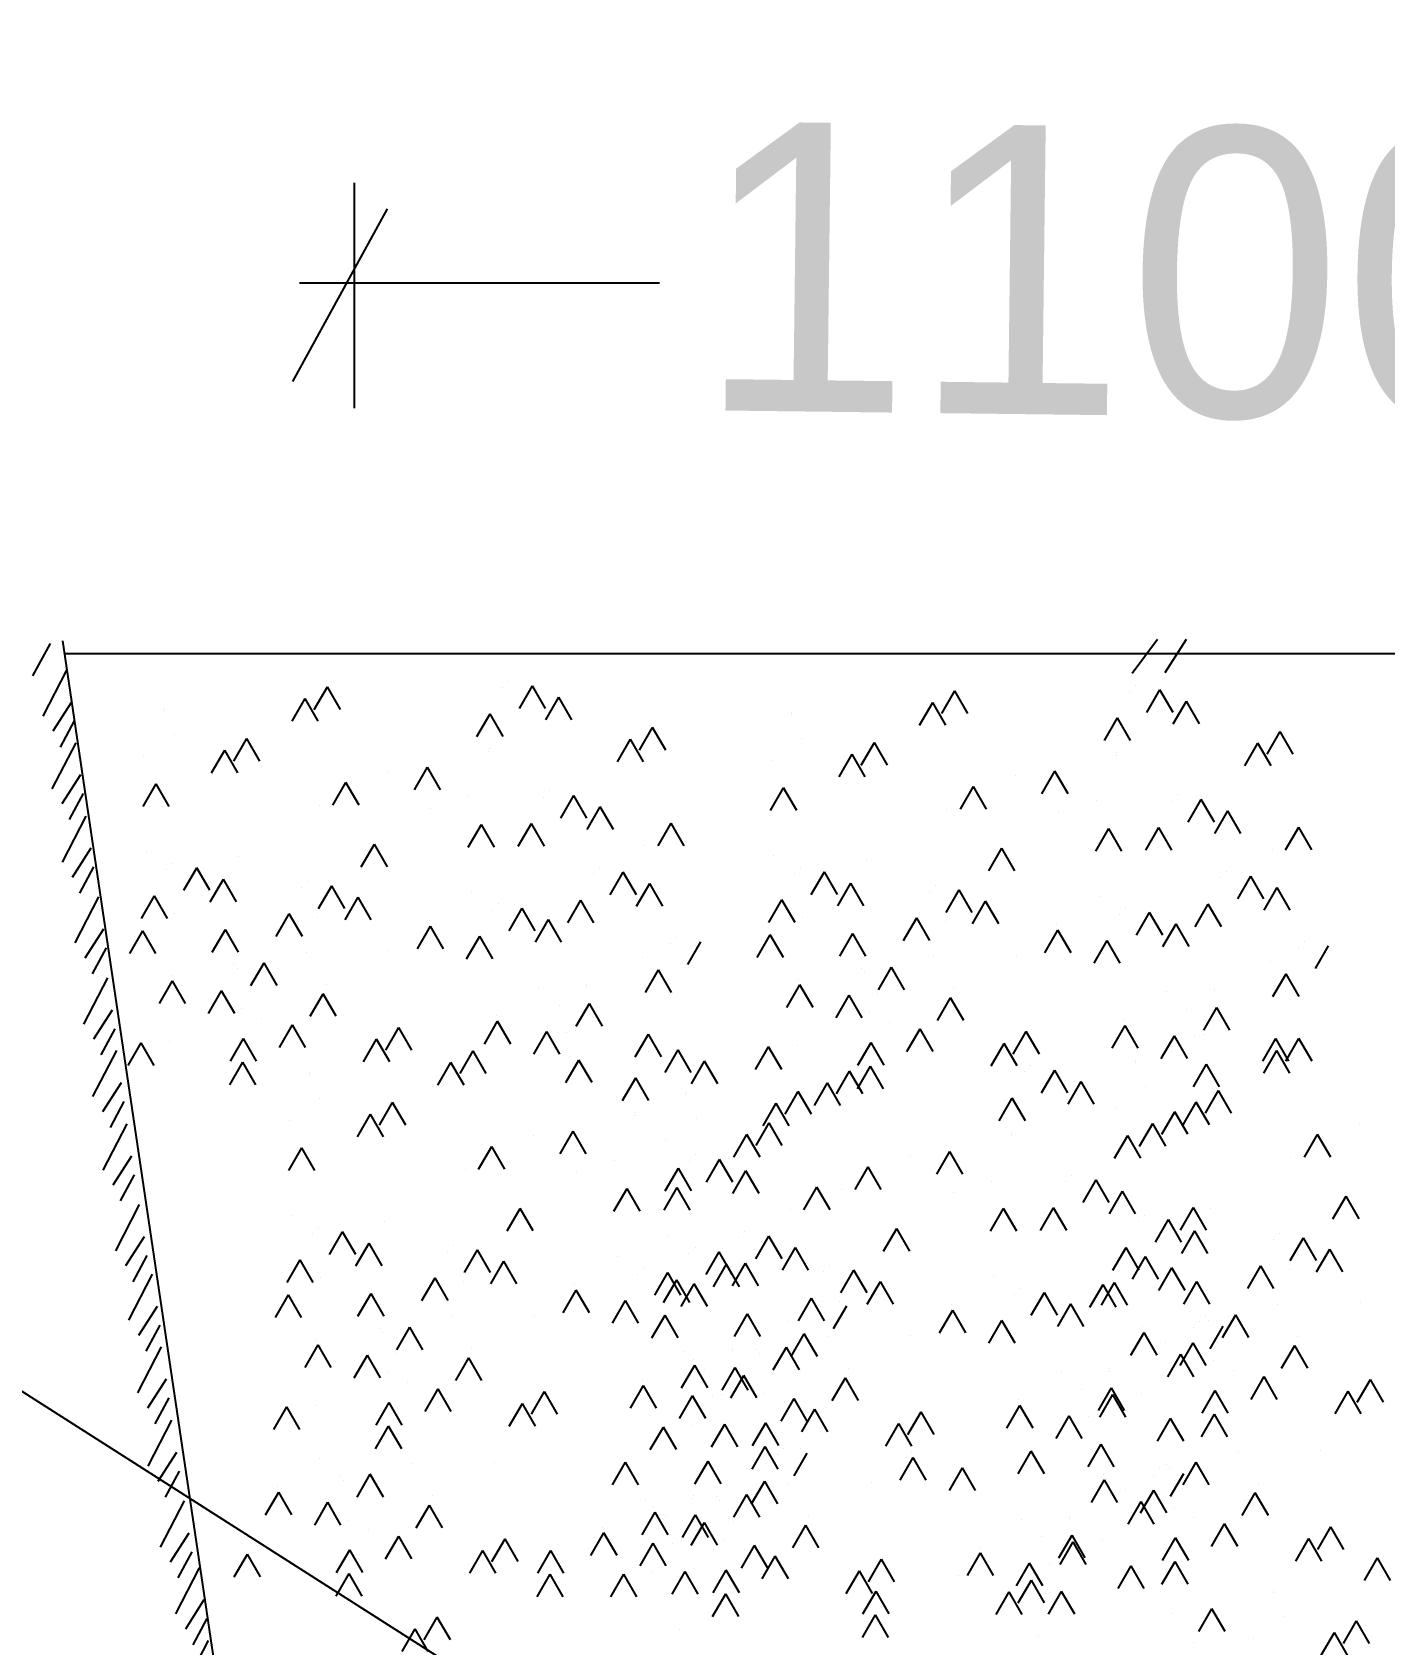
# Model space of a CAD drawing. Header units: feet. Extents: x 3381 to 683417, y 675186 to 4372291.
# Drawn here: x 682770.26 to 682791.94, y 4372097.4 to 4372123.24 of the extents above; entities that cross this region are included whole.
import ezdxf

# ---------------------------------------------------------------- set-up
doc = ezdxf.new("R2010")
doc.units = ezdxf.units.FT
doc.header["$MEASUREMENT"] = 0
doc.linetypes.add('DOT2', pattern=[3.175, 0, -3.175])
doc.linetypes.add('DUZ', pattern=[0])
doc.layers.get('0').update_dxf_attribs({"linetype": 'CONTINUOUS'})
doc.layers.add('Fills_Pen_No__97', color=18, linetype='CONTINUOUS', lineweight=13, true_color=0x020202)
doc.layers.add('text 001', color=146, linetype='DOT2', lineweight=30)
doc.styles.add('тх', font='az97l01.TTF')

msp = doc.modelspace()

# ---------------------------------------------------------------- linework, layer by layer
at = {"color": 0, "lineweight": 25}
for p, q in [((682775.42, 4372120.822), (682775.42, 4372117.212)), ((682775.95, 4372120.404), (682774.433, 4372117.636)), ((682780.318, 4372119.215), (682774.544, 4372119.215)), ((682770.549, 4372113.441), (682770.27, 4372112.924)), ((682770.746, 4372113.484), (682775.928, 4372078.597)), ((682788.296, 4372113.502), (682787.89, 4372112.957)), ((682788.757, 4372113.502), (682788.412, 4372112.968)), ((682770.815, 4372113.015), (682770.433, 4372112.275)), ((682770.892, 4372112.498), (682770.593, 4372112.033)), ((682770.936, 4372112.199), (682770.713, 4372111.781)), ((682770.96, 4372111.851), (682770.578, 4372111.112)), ((682771.037, 4372111.335), (682770.738, 4372110.869)), ((682771.081, 4372111.036), (682770.857, 4372110.618)), ((682771.125, 4372110.675), (682770.743, 4372109.935)), ((682771.202, 4372110.158), (682770.903, 4372109.693)), ((682771.246, 4372109.859), (682771.023, 4372109.441)), ((682771.326, 4372109.381), (682770.945, 4372108.641)), ((682771.403, 4372108.864), (682771.104, 4372108.399)), ((682771.448, 4372108.565), (682771.224, 4372108.147)), ((682771.468, 4372108.082), (682771.086, 4372107.342)), ((682771.545, 4372107.565), (682771.246, 4372107.1)), ((682771.589, 4372107.266), (682771.365, 4372106.848)), ((682771.613, 4372106.918), (682771.231, 4372106.179)), ((682771.69, 4372106.402), (682771.391, 4372105.936)), ((682771.734, 4372106.103), (682771.51, 4372105.685)), ((682771.778, 4372105.742), (682771.396, 4372105.002)), ((682771.855, 4372105.225), (682771.556, 4372104.76)), ((682771.899, 4372104.926), (682771.675, 4372104.508)), ((682771.979, 4372104.448), (682771.597, 4372103.708)), ((682772.056, 4372103.931), (682771.757, 4372103.466)), ((682772.1, 4372103.632), (682771.876, 4372103.214)), ((682772.187, 4372103.334), (682771.805, 4372102.595)), ((682772.263, 4372102.818), (682771.965, 4372102.352)), ((682772.308, 4372102.519), (682772.084, 4372102.101)), ((682772.332, 4372102.171), (682771.95, 4372101.431)), ((682772.408, 4372101.654), (682772.109, 4372101.189)), ((682772.453, 4372101.355), (682772.229, 4372100.937)), ((682772.497, 4372100.994), (682772.115, 4372100.255)), ((682772.573, 4372100.478), (682772.275, 4372100.012)), ((682772.618, 4372100.179), (682772.394, 4372099.761)), ((682772.698, 4372099.7), (682772.316, 4372098.96)), ((682772.775, 4372099.184), (682772.476, 4372098.718)), ((682772.819, 4372098.884), (682772.595, 4372098.467)), ((682772.94, 4372098.629), (682772.558, 4372097.89)), ((682773.016, 4372098.113), (682772.718, 4372097.647)), ((682773.061, 4372097.814), (682772.837, 4372097.396)), ((682773.085, 4372097.466), (682772.703, 4372096.726))]:
    msp.add_line(p, q, dxfattribs=at)
at = {"linetype": 'DUZ', "lineweight": 25}
msp.add_line((682802.807, 4372113.276), (682770.791, 4372113.276), dxfattribs=at)
at = {"color": 7, "linetype": 'DUZ', "lineweight": 25}
msp.add_line((682765.616, 4372104.316), (682785.07, 4372091.912), dxfattribs=at)
at = {"linetype": 'Continuous', "lineweight": 25}
msp.add_open_spline([(682691.713, 4372146.789), (682693.534, 4372143.319), (682699.84, 4372131.301), (682709.737, 4372113.319), (682723.732, 4372094.055), (682734.503, 4372073.857), (682745.466, 4372055.972), (682754.594, 4372038.568), (682768.009, 4372020.047), (682784.609, 4372005.758), (682796.144, 4371990.921), (682804.074, 4371980.439), (682815.392, 4371968.52), (682823.641, 4371957.828), (682828.085, 4371952.068)], degree=3, knots=[0, 0, 0, 0, 11.75951, 40.72321, 61.46233, 83.054979, 109.290717, 124.392744, 141.962718, 177.533008, 189.558821, 198.276488, 216.955448, 238.768866, 238.768866, 238.768866, 238.768866], dxfattribs=at)
at = {"layer": 'Fills_Pen_No__97', "color": 7, "linetype": 'Continuous', "lineweight": 25}
for p, q in [((682774.783, 4372112.384), (682774.993, 4372112.747)), ((682775.203, 4372112.384), (682774.993, 4372112.747)), ((682777.797, 4372112.733), (682777.797, 4372112.733)), ((682777.894, 4372112.835), (682777.894, 4372112.835)), ((682778.07, 4372112.398), (682778.28, 4372112.761)), ((682778.49, 4372112.398), (682778.28, 4372112.761)), ((682784.839, 4372112.319), (682785.049, 4372112.682)), ((682785.258, 4372112.319), (682785.049, 4372112.682)), ((682787.852, 4372112.668), (682787.852, 4372112.668)), ((682787.949, 4372112.77), (682787.949, 4372112.77)), ((682788.126, 4372112.333), (682788.335, 4372112.696)), ((682788.545, 4372112.333), (682788.335, 4372112.696)), ((682772.378, 4372112.402), (682772.378, 4372112.402)), ((682774.428, 4372112.195), (682774.638, 4372112.558)), ((682774.848, 4372112.195), (682774.638, 4372112.558)), ((682778.494, 4372112.216), (682778.703, 4372112.579)), ((682778.913, 4372112.216), (682778.703, 4372112.579)), ((682784.484, 4372112.13), (682784.694, 4372112.493)), ((682784.903, 4372112.13), (682784.694, 4372112.493)), ((682788.549, 4372112.151), (682788.759, 4372112.514)), ((682788.969, 4372112.151), (682788.759, 4372112.514)), ((682772.371, 4372112.365), (682772.371, 4372112.365)), ((682777.39, 4372111.949), (682777.6, 4372112.312)), ((682777.809, 4372111.949), (682777.6, 4372112.312)), ((682782.426, 4372112.3), (682782.426, 4372112.3)), ((682782.433, 4372112.337), (682782.433, 4372112.337)), ((682787.446, 4372111.884), (682787.655, 4372112.247)), ((682787.865, 4372111.884), (682787.655, 4372112.247)), ((682772.538, 4372111.985), (682772.538, 4372111.985)), ((682773.493, 4372111.556), (682773.703, 4372111.919)), ((682773.913, 4372111.556), (682773.703, 4372111.919)), ((682779.64, 4372111.544), (682779.85, 4372111.907)), ((682780.06, 4372111.544), (682779.85, 4372111.907)), ((682779.995, 4372111.733), (682780.205, 4372112.096)), ((682780.415, 4372111.733), (682780.205, 4372112.096)), ((682782.594, 4372111.92), (682782.594, 4372111.92)), ((682790.051, 4372111.668), (682790.261, 4372112.031)), ((682790.47, 4372111.668), (682790.261, 4372112.031)), ((682772.05, 4372111.633), (682772.05, 4372111.633)), ((682773.138, 4372111.367), (682773.348, 4372111.73)), ((682773.558, 4372111.367), (682773.348, 4372111.73)), ((682777.583, 4372111.714), (682777.583, 4372111.714)), ((682777.59, 4372111.751), (682777.59, 4372111.751)), ((682783.194, 4372111.302), (682783.403, 4372111.665)), ((682783.613, 4372111.302), (682783.403, 4372111.665)), ((682783.549, 4372111.491), (682783.759, 4372111.854)), ((682783.968, 4372111.491), (682783.759, 4372111.854)), ((682787.638, 4372111.649), (682787.638, 4372111.649)), ((682787.645, 4372111.686), (682787.645, 4372111.686)), ((682789.696, 4372111.479), (682789.906, 4372111.842)), ((682790.115, 4372111.479), (682789.906, 4372111.842)), ((682775.963, 4372111.385), (682775.963, 4372111.385)), ((682776.388, 4372111.095), (682776.597, 4372111.458)), ((682776.807, 4372111.095), (682776.597, 4372111.458)), ((682782.105, 4372111.568), (682782.105, 4372111.568)), ((682786.443, 4372111.03), (682786.653, 4372111.393)), ((682786.863, 4372111.03), (682786.653, 4372111.393)), ((682772.039, 4372110.83), (682772.249, 4372111.193)), ((682772.459, 4372110.83), (682772.249, 4372111.193)), ((682775.082, 4372110.85), (682775.291, 4372111.213)), ((682775.501, 4372110.85), (682775.291, 4372111.213)), ((682782.095, 4372110.765), (682782.304, 4372111.128)), ((682782.514, 4372110.765), (682782.304, 4372111.128)), ((682785.137, 4372110.785), (682785.347, 4372111.148)), ((682785.557, 4372110.785), (682785.347, 4372111.148)), ((682786.019, 4372111.32), (682786.019, 4372111.32)), ((682774.864, 4372110.848), (682774.864, 4372110.848)), ((682777.262, 4372110.982), (682777.262, 4372110.982)), ((682778.46, 4372110.978), (682778.46, 4372110.978)), ((682778.557, 4372111.08), (682778.557, 4372111.08)), ((682778.733, 4372110.643), (682778.943, 4372111.007)), ((682779.152, 4372110.643), (682778.943, 4372111.007)), ((682787.317, 4372110.917), (682787.317, 4372110.917)), ((682788.515, 4372110.913), (682788.515, 4372110.913)), ((682788.612, 4372111.015), (682788.612, 4372111.015)), ((682788.789, 4372110.578), (682788.998, 4372110.942)), ((682789.208, 4372110.578), (682788.998, 4372110.942)), ((682776.651, 4372110.798), (682776.651, 4372110.798)), ((682779.156, 4372110.461), (682779.366, 4372110.825)), ((682779.576, 4372110.461), (682779.366, 4372110.825)), ((682784.92, 4372110.783), (682784.92, 4372110.783)), ((682786.707, 4372110.733), (682786.707, 4372110.733)), ((682789.212, 4372110.396), (682789.422, 4372110.76)), ((682789.631, 4372110.396), (682789.422, 4372110.76)), ((682777.251, 4372110.179), (682777.461, 4372110.542)), ((682777.671, 4372110.179), (682777.461, 4372110.542)), ((682778.053, 4372110.194), (682778.263, 4372110.558)), ((682778.472, 4372110.194), (682778.263, 4372110.558)), ((682780.294, 4372110.199), (682780.503, 4372110.562)), ((682780.713, 4372110.199), (682780.503, 4372110.562)), ((682787.307, 4372110.114), (682787.516, 4372110.477)), ((682787.726, 4372110.114), (682787.516, 4372110.477)), ((682788.109, 4372110.129), (682788.318, 4372110.493)), ((682788.528, 4372110.129), (682788.318, 4372110.493)), ((682790.349, 4372110.134), (682790.559, 4372110.497)), ((682790.769, 4372110.134), (682790.559, 4372110.497)), ((682772.093, 4372110.104), (682772.093, 4372110.104)), ((682775.537, 4372109.86), (682775.747, 4372110.223)), ((682775.957, 4372109.86), (682775.747, 4372110.223)), ((682780.076, 4372110.197), (682780.076, 4372110.197)), ((682785.593, 4372109.795), (682785.803, 4372110.158)), ((682786.012, 4372109.795), (682785.803, 4372110.158)), ((682790.132, 4372110.132), (682790.132, 4372110.132)), ((682772.419, 4372109.819), (682772.419, 4372109.819)), ((682772.516, 4372109.922), (682772.516, 4372109.922)), ((682772.693, 4372109.485), (682772.902, 4372109.848)), ((682773.112, 4372109.485), (682772.902, 4372109.848)), ((682773.574, 4372110.02), (682773.574, 4372110.02)), ((682779.349, 4372109.85), (682779.349, 4372109.85)), ((682782.148, 4372110.039), (682782.148, 4372110.039)), ((682782.572, 4372109.857), (682782.572, 4372109.857)), ((682783.63, 4372109.955), (682783.63, 4372109.955)), ((682773.116, 4372109.303), (682773.326, 4372109.666)), ((682773.535, 4372109.303), (682773.326, 4372109.666)), ((682774.677, 4372109.631), (682774.677, 4372109.631)), ((682774.853, 4372109.194), (682775.063, 4372109.558)), ((682775.272, 4372109.194), (682775.063, 4372109.558)), ((682779.252, 4372109.748), (682779.252, 4372109.748)), ((682779.525, 4372109.414), (682779.735, 4372109.777)), ((682779.945, 4372109.414), (682779.735, 4372109.777)), ((682779.949, 4372109.232), (682780.158, 4372109.595)), ((682780.368, 4372109.232), (682780.158, 4372109.595)), ((682782.475, 4372109.754), (682782.475, 4372109.754)), ((682782.748, 4372109.42), (682782.958, 4372109.783)), ((682783.167, 4372109.42), (682782.958, 4372109.783)), ((682783.171, 4372109.238), (682783.381, 4372109.601)), ((682783.591, 4372109.238), (682783.381, 4372109.601)), ((682784.732, 4372109.566), (682784.732, 4372109.566)), ((682789.307, 4372109.683), (682789.307, 4372109.683)), ((682789.404, 4372109.785), (682789.404, 4372109.785)), ((682789.581, 4372109.349), (682789.79, 4372109.712)), ((682790, 4372109.349), (682789.79, 4372109.712)), ((682772.012, 4372109.036), (682772.222, 4372109.399)), ((682772.432, 4372109.036), (682772.222, 4372109.399)), ((682774.58, 4372109.529), (682774.58, 4372109.529)), ((682775.276, 4372109.012), (682775.486, 4372109.376)), ((682775.696, 4372109.012), (682775.486, 4372109.376)), ((682777.305, 4372109.452), (682777.305, 4372109.452)), ((682778.845, 4372108.965), (682779.055, 4372109.328)), ((682779.264, 4372108.965), (682779.055, 4372109.328)), ((682782.068, 4372108.971), (682782.278, 4372109.334)), ((682782.487, 4372108.971), (682782.278, 4372109.334)), ((682784.635, 4372109.464), (682784.635, 4372109.464)), ((682784.909, 4372109.129), (682785.118, 4372109.493)), ((682785.328, 4372109.129), (682785.118, 4372109.493)), ((682785.332, 4372108.947), (682785.542, 4372109.311)), ((682785.751, 4372108.947), (682785.542, 4372109.311)), ((682787.36, 4372109.387), (682787.36, 4372109.387)), ((682790.004, 4372109.167), (682790.214, 4372109.53)), ((682790.424, 4372109.167), (682790.214, 4372109.53)), ((682772.548, 4372109.114), (682772.548, 4372109.114)), ((682774.173, 4372108.745), (682774.383, 4372109.109)), ((682774.592, 4372108.745), (682774.383, 4372109.109)), ((682774.837, 4372109.054), (682774.837, 4372109.054)), ((682777.631, 4372109.168), (682777.631, 4372109.168)), ((682777.728, 4372109.27), (682777.728, 4372109.27)), ((682777.905, 4372108.834), (682778.114, 4372109.197)), ((682778.324, 4372108.834), (682778.114, 4372109.197)), ((682782.604, 4372109.049), (682782.604, 4372109.049)), ((682784.228, 4372108.68), (682784.438, 4372109.044)), ((682784.648, 4372108.68), (682784.438, 4372109.044)), ((682787.687, 4372109.103), (682787.687, 4372109.103)), ((682787.784, 4372109.205), (682787.784, 4372109.205)), ((682787.96, 4372108.769), (682788.17, 4372109.132)), ((682788.379, 4372108.769), (682788.17, 4372109.132)), ((682788.901, 4372108.9), (682789.11, 4372109.263)), ((682789.32, 4372108.9), (682789.11, 4372109.263)), ((682771.826, 4372108.474), (682772.035, 4372108.838)), ((682772.245, 4372108.474), (682772.035, 4372108.838)), ((682773.148, 4372108.495), (682773.358, 4372108.858)), ((682773.567, 4372108.495), (682773.358, 4372108.858)), ((682776.436, 4372108.55), (682776.646, 4372108.913)), ((682776.625, 4372109.003), (682776.625, 4372109.003)), ((682776.855, 4372108.55), (682776.646, 4372108.913)), ((682778.328, 4372108.652), (682778.538, 4372109.015)), ((682778.747, 4372108.652), (682778.538, 4372109.015)), ((682781.881, 4372108.409), (682782.091, 4372108.773)), ((682782.301, 4372108.409), (682782.091, 4372108.773)), ((682783.204, 4372108.43), (682783.413, 4372108.793)), ((682783.623, 4372108.43), (682783.413, 4372108.793)), ((682784.893, 4372108.989), (682784.893, 4372108.989)), ((682786.492, 4372108.485), (682786.701, 4372108.848)), ((682786.68, 4372108.938), (682786.68, 4372108.938)), ((682786.911, 4372108.485), (682786.701, 4372108.848)), ((682788.383, 4372108.587), (682788.593, 4372108.95)), ((682788.803, 4372108.587), (682788.593, 4372108.95)), ((682773.169, 4372108.576), (682773.169, 4372108.576)), ((682775.973, 4372108.513), (682775.973, 4372108.513)), ((682777.224, 4372108.385), (682777.434, 4372108.748)), ((682777.644, 4372108.385), (682777.434, 4372108.748)), ((682780.497, 4372108.632), (682780.497, 4372108.632)), ((682780.594, 4372108.734), (682780.594, 4372108.734)), ((682780.77, 4372108.297), (682780.98, 4372108.66)), ((682783.225, 4372108.511), (682783.225, 4372108.511)), ((682787.28, 4372108.32), (682787.49, 4372108.683)), ((682787.699, 4372108.32), (682787.49, 4372108.683)), ((682790.552, 4372108.567), (682790.552, 4372108.567)), ((682790.649, 4372108.669), (682790.649, 4372108.669)), ((682790.826, 4372108.232), (682791.035, 4372108.595)), ((682773.496, 4372108.292), (682773.496, 4372108.292)), ((682773.769, 4372107.958), (682773.979, 4372108.321)), ((682774.189, 4372107.958), (682773.979, 4372108.321)), ((682774.651, 4372108.493), (682774.651, 4372108.493)), ((682780.049, 4372108.403), (682780.049, 4372108.403)), ((682783.825, 4372107.893), (682784.035, 4372108.256)), ((682784.244, 4372107.893), (682784.035, 4372108.256)), ((682784.706, 4372108.428), (682784.706, 4372108.428)), ((682786.029, 4372108.448), (682786.029, 4372108.448)), ((682790.105, 4372108.338), (682790.105, 4372108.338)), ((682772.301, 4372107.673), (682772.51, 4372108.037)), ((682772.489, 4372108.127), (682772.489, 4372108.127)), ((682772.72, 4372107.673), (682772.51, 4372108.037)), ((682773.547, 4372108.226), (682773.547, 4372108.226)), ((682780.09, 4372107.848), (682780.3, 4372108.211)), ((682780.509, 4372107.848), (682780.3, 4372108.211)), ((682782.545, 4372108.062), (682782.545, 4372108.062)), ((682783.551, 4372108.227), (682783.551, 4372108.227)), ((682783.603, 4372108.161), (682783.603, 4372108.161)), ((682790.146, 4372107.783), (682790.355, 4372108.146)), ((682790.565, 4372107.783), (682790.355, 4372108.146)), ((682773.089, 4372107.509), (682773.299, 4372107.872)), ((682773.508, 4372107.509), (682773.299, 4372107.872)), ((682773.761, 4372107.896), (682773.761, 4372107.896)), ((682774.716, 4372107.466), (682774.925, 4372107.829)), ((682775.135, 4372107.466), (682774.925, 4372107.829)), ((682774.974, 4372107.976), (682774.974, 4372107.976)), ((682778.381, 4372107.925), (682778.381, 4372107.925)), ((682779.146, 4372107.938), (682779.146, 4372107.938)), ((682779.153, 4372107.975), (682779.153, 4372107.975)), ((682782.356, 4372107.608), (682782.566, 4372107.972)), ((682782.776, 4372107.608), (682782.566, 4372107.972)), ((682783.145, 4372107.444), (682783.354, 4372107.807)), ((682783.564, 4372107.444), (682783.354, 4372107.807)), ((682783.816, 4372107.831), (682783.816, 4372107.831)), ((682784.771, 4372107.401), (682784.981, 4372107.764)), ((682785.19, 4372107.401), (682784.981, 4372107.764)), ((682785.029, 4372107.911), (682785.029, 4372107.911)), ((682788.437, 4372107.86), (682788.437, 4372107.86)), ((682789.202, 4372107.873), (682789.202, 4372107.873)), ((682789.209, 4372107.91), (682789.209, 4372107.91)), ((682773.625, 4372107.587), (682773.625, 4372107.587)), ((682777.701, 4372107.476), (682777.701, 4372107.476)), ((682778.708, 4372107.641), (682778.708, 4372107.641)), ((682778.981, 4372107.307), (682779.191, 4372107.67)), ((682779.401, 4372107.307), (682779.191, 4372107.67)), ((682783.681, 4372107.522), (682783.681, 4372107.522)), ((682788.763, 4372107.576), (682788.763, 4372107.576)), ((682789.037, 4372107.242), (682789.247, 4372107.605)), ((682789.456, 4372107.242), (682789.247, 4372107.605)), ((682773.943, 4372107.433), (682773.943, 4372107.433)), ((682774.225, 4372106.968), (682774.435, 4372107.331)), ((682774.644, 4372106.968), (682774.435, 4372107.331)), ((682775.928, 4372106.924), (682776.138, 4372107.287)), ((682776.347, 4372106.924), (682776.138, 4372107.287)), ((682777.513, 4372107.022), (682777.722, 4372107.386)), ((682777.932, 4372107.022), (682777.722, 4372107.386)), ((682778.301, 4372106.857), (682778.511, 4372107.221)), ((682778.72, 4372106.857), (682778.511, 4372107.221)), ((682778.973, 4372107.244), (682778.973, 4372107.244)), ((682783.999, 4372107.368), (682783.999, 4372107.368)), ((682784.28, 4372106.903), (682784.49, 4372107.266)), ((682784.7, 4372106.903), (682784.49, 4372107.266)), ((682785.983, 4372106.859), (682786.193, 4372107.222)), ((682786.403, 4372106.859), (682786.193, 4372107.222)), ((682787.568, 4372106.957), (682787.778, 4372107.321)), ((682787.757, 4372107.411), (682787.757, 4372107.411)), ((682787.988, 4372106.957), (682787.778, 4372107.321)), ((682771.799, 4372106.68), (682772.009, 4372107.043)), ((682772.218, 4372106.68), (682772.009, 4372107.043)), ((682772.47, 4372107.067), (682772.47, 4372107.067)), ((682773.44, 4372106.747), (682773.649, 4372107.111)), ((682773.859, 4372106.747), (682773.649, 4372107.111)), ((682775.573, 4372106.735), (682775.782, 4372107.098)), ((682775.992, 4372106.735), (682775.782, 4372107.098)), ((682778.825, 4372107.206), (682778.825, 4372107.206)), ((682779.928, 4372106.815), (682780.137, 4372107.178)), ((682780.347, 4372106.815), (682780.137, 4372107.178)), ((682780.229, 4372107.001), (682780.229, 4372107.001)), ((682781.855, 4372106.615), (682782.064, 4372106.978)), ((682782.274, 4372106.615), (682782.064, 4372106.978)), ((682782.526, 4372107.002), (682782.526, 4372107.002)), ((682783.495, 4372106.682), (682783.705, 4372107.046)), ((682783.915, 4372106.682), (682783.705, 4372107.046)), ((682785.628, 4372106.67), (682785.838, 4372107.033)), ((682786.048, 4372106.67), (682785.838, 4372107.033)), ((682788.357, 4372106.792), (682788.566, 4372107.156)), ((682788.776, 4372106.792), (682788.566, 4372107.156)), ((682788.881, 4372107.141), (682788.881, 4372107.141)), ((682789.028, 4372107.18), (682789.028, 4372107.18)), ((682789.983, 4372106.75), (682790.193, 4372107.113)), ((682790.402, 4372106.75), (682790.193, 4372107.113)), ((682790.353, 4372106.745), (682790.563, 4372107.108)), ((682790.773, 4372106.745), (682790.563, 4372107.108)), ((682773.43, 4372106.368), (682773.64, 4372106.731)), ((682773.522, 4372106.942), (682773.522, 4372106.942)), ((682773.849, 4372106.368), (682773.64, 4372106.731)), ((682776.764, 4372106.361), (682776.973, 4372106.724)), ((682777.183, 4372106.361), (682776.973, 4372106.724)), ((682777.119, 4372106.55), (682777.328, 4372106.913)), ((682777.538, 4372106.55), (682777.328, 4372106.913)), ((682778.815, 4372106.403), (682779.024, 4372106.766)), ((682779.234, 4372106.403), (682779.024, 4372106.766)), ((682780.132, 4372106.899), (682780.132, 4372106.899)), ((682780.406, 4372106.564), (682780.615, 4372106.927)), ((682780.825, 4372106.564), (682780.615, 4372106.927)), ((682780.829, 4372106.382), (682781.039, 4372106.745)), ((682781.248, 4372106.382), (682781.039, 4372106.745)), ((682783.578, 4372106.877), (682783.578, 4372106.877)), ((682787.941, 4372106.725), (682787.941, 4372106.725)), ((682787.948, 4372106.763), (682787.948, 4372106.763)), ((682788.87, 4372106.338), (682789.08, 4372106.701)), ((682789.29, 4372106.338), (682789.08, 4372106.701)), ((682789.998, 4372106.556), (682790.208, 4372106.919)), ((682790.418, 4372106.556), (682790.208, 4372106.919)), ((682774.706, 4372106.531), (682774.706, 4372106.531)), ((682774.713, 4372106.568), (682774.713, 4372106.568)), ((682779.725, 4372106.115), (682779.935, 4372106.478)), ((682780.145, 4372106.115), (682779.935, 4372106.478)), ((682783.152, 4372106.226), (682783.362, 4372106.589)), ((682783.572, 4372106.226), (682783.362, 4372106.589)), ((682783.486, 4372106.303), (682783.695, 4372106.666)), ((682783.905, 4372106.303), (682783.695, 4372106.666)), ((682786.166, 4372106.575), (682786.166, 4372106.575)), ((682786.263, 4372106.677), (682786.263, 4372106.677)), ((682786.439, 4372106.24), (682786.649, 4372106.603)), ((682786.858, 4372106.24), (682786.649, 4372106.603)), ((682780.74, 4372106.207), (682780.74, 4372106.207)), ((682780.747, 4372106.244), (682780.747, 4372106.244)), ((682782.331, 4372105.899), (682782.54, 4372106.262)), ((682782.75, 4372105.899), (682782.54, 4372106.262)), ((682782.797, 4372106.037), (682783.007, 4372106.4)), ((682783.217, 4372106.037), (682783.007, 4372106.4)), ((682786.862, 4372106.058), (682787.072, 4372106.421)), ((682787.282, 4372106.058), (682787.072, 4372106.421)), ((682788.108, 4372106.346), (682788.108, 4372106.346)), ((682789.063, 4372105.916), (682789.273, 4372106.279)), ((682789.483, 4372105.916), (682789.273, 4372106.279)), ((682774.874, 4372106.151), (682774.874, 4372106.151)), ((682775.829, 4372105.722), (682776.038, 4372106.085)), ((682776.248, 4372105.722), (682776.038, 4372106.085)), ((682781.976, 4372105.71), (682782.185, 4372106.073)), ((682782.395, 4372105.71), (682782.185, 4372106.073)), ((682785.759, 4372105.791), (682785.969, 4372106.154)), ((682786.178, 4372105.791), (682785.969, 4372106.154)), ((682787.619, 4372105.993), (682787.619, 4372105.993)), ((682788.364, 4372105.575), (682788.574, 4372105.938)), ((682788.784, 4372105.575), (682788.574, 4372105.938)), ((682788.708, 4372105.727), (682788.918, 4372106.09)), ((682789.127, 4372105.727), (682788.918, 4372106.09)), ((682774.385, 4372105.799), (682774.385, 4372105.799)), ((682775.474, 4372105.533), (682775.683, 4372105.896)), ((682775.893, 4372105.533), (682775.683, 4372105.896)), ((682779.918, 4372105.88), (682779.918, 4372105.88)), ((682779.925, 4372105.917), (682779.925, 4372105.917)), ((682780.907, 4372105.827), (682780.907, 4372105.827)), ((682781.862, 4372105.397), (682782.072, 4372105.761)), ((682782.281, 4372105.397), (682782.072, 4372105.761)), ((682788.009, 4372105.386), (682788.219, 4372105.749)), ((682788.429, 4372105.386), (682788.219, 4372105.749)), ((682791.533, 4372105.745), (682791.533, 4372105.745)), ((682778.299, 4372105.551), (682778.299, 4372105.551)), ((682778.723, 4372105.261), (682778.933, 4372105.624)), ((682779.142, 4372105.261), (682778.933, 4372105.624)), ((682780.418, 4372105.475), (682780.418, 4372105.475)), ((682781.507, 4372105.209), (682781.717, 4372105.572)), ((682781.926, 4372105.209), (682781.717, 4372105.572)), ((682785.952, 4372105.556), (682785.952, 4372105.556)), ((682785.959, 4372105.593), (682785.959, 4372105.593)), ((682787.609, 4372105.191), (682787.819, 4372105.554)), ((682788.028, 4372105.191), (682787.819, 4372105.554)), ((682790.652, 4372105.21), (682790.861, 4372105.573)), ((682791.071, 4372105.21), (682790.861, 4372105.573)), ((682774.374, 4372104.996), (682774.584, 4372105.359)), ((682774.794, 4372104.996), (682774.584, 4372105.359)), ((682777.417, 4372105.016), (682777.627, 4372105.379)), ((682777.836, 4372105.016), (682777.627, 4372105.379)), ((682779.597, 4372105.148), (682779.597, 4372105.148)), ((682780.795, 4372105.144), (682780.795, 4372105.144)), ((682780.892, 4372105.246), (682780.892, 4372105.246)), ((682781.068, 4372104.809), (682781.278, 4372105.173)), ((682781.488, 4372104.809), (682781.278, 4372105.173)), ((682784.332, 4372105.227), (682784.332, 4372105.227)), ((682784.757, 4372104.937), (682784.966, 4372105.3)), ((682785.176, 4372104.937), (682784.966, 4372105.3)), ((682790.434, 4372105.209), (682790.434, 4372105.209)), ((682777.199, 4372105.014), (682777.199, 4372105.014)), ((682778.987, 4372104.964), (682778.987, 4372104.964)), ((682780.408, 4372104.672), (682780.618, 4372105.035)), ((682780.827, 4372104.672), (682780.618, 4372105.035)), ((682781.492, 4372104.627), (682781.701, 4372104.991)), ((682781.911, 4372104.627), (682781.701, 4372104.991)), ((682783.451, 4372104.692), (682783.66, 4372105.055)), ((682783.87, 4372104.692), (682783.66, 4372105.055)), ((682786.925, 4372104.922), (682786.925, 4372104.922)), ((682779.586, 4372104.345), (682779.796, 4372104.708)), ((682780.006, 4372104.345), (682779.796, 4372104.708)), ((682780.388, 4372104.36), (682780.598, 4372104.724)), ((682780.808, 4372104.36), (682780.598, 4372104.724)), ((682782.629, 4372104.365), (682782.839, 4372104.728)), ((682783.048, 4372104.365), (682782.839, 4372104.728)), ((682783.233, 4372104.69), (682783.233, 4372104.69)), ((682785.02, 4372104.64), (682785.02, 4372104.64)), ((682785.63, 4372104.824), (682785.63, 4372104.824)), ((682786.828, 4372104.82), (682786.828, 4372104.82)), ((682787.102, 4372104.485), (682787.312, 4372104.848)), ((682787.521, 4372104.485), (682787.312, 4372104.848)), ((682787.525, 4372104.303), (682787.735, 4372104.666)), ((682787.945, 4372104.303), (682787.735, 4372104.666)), ((682777.873, 4372104.026), (682778.082, 4372104.389)), ((682778.292, 4372104.026), (682778.082, 4372104.389)), ((682785.62, 4372104.021), (682785.83, 4372104.384)), ((682786.039, 4372104.021), (682785.83, 4372104.384)), ((682786.422, 4372104.036), (682786.631, 4372104.399)), ((682786.841, 4372104.036), (682786.631, 4372104.399)), ((682787.663, 4372104.464), (682787.663, 4372104.464)), ((682788.663, 4372104.041), (682788.872, 4372104.404)), ((682789.082, 4372104.041), (682788.872, 4372104.404)), ((682789.144, 4372104.38), (682789.144, 4372104.38)), ((682791.107, 4372104.221), (682791.317, 4372104.584)), ((682791.527, 4372104.221), (682791.317, 4372104.584)), ((682774.428, 4372104.27), (682774.428, 4372104.27)), ((682775.909, 4372104.186), (682775.909, 4372104.186)), ((682782.411, 4372104.363), (682782.411, 4372104.363)), ((682787.989, 4372104.18), (682787.989, 4372104.18)), ((682788.086, 4372104.282), (682788.086, 4372104.282)), ((682788.262, 4372103.845), (682788.472, 4372104.209)), ((682788.682, 4372103.845), (682788.472, 4372104.209)), ((682774.754, 4372103.985), (682774.754, 4372103.985)), ((682774.851, 4372104.088), (682774.851, 4372104.088)), ((682775.028, 4372103.651), (682775.238, 4372104.014)), ((682775.447, 4372103.651), (682775.238, 4372104.014)), ((682780.461, 4372103.945), (682780.461, 4372103.945)), ((682781.587, 4372103.914), (682781.587, 4372103.914)), ((682781.684, 4372104.016), (682781.684, 4372104.016)), ((682781.861, 4372103.58), (682782.07, 4372103.943)), ((682781.943, 4372103.862), (682781.943, 4372103.862)), ((682782.28, 4372103.58), (682782.07, 4372103.943)), ((682783.906, 4372103.702), (682784.116, 4372104.065)), ((682784.325, 4372103.702), (682784.116, 4372104.065)), ((682788.445, 4372104.039), (682788.445, 4372104.039)), ((682788.686, 4372103.663), (682788.895, 4372104.027)), ((682789.105, 4372103.663), (682788.895, 4372104.027)), ((682790.15, 4372103.889), (682790.15, 4372103.889)), ((682790.246, 4372103.992), (682790.246, 4372103.992)), ((682790.423, 4372103.555), (682790.633, 4372103.918)), ((682790.842, 4372103.555), (682790.633, 4372103.918)), ((682775.451, 4372103.469), (682775.661, 4372103.832)), ((682775.871, 4372103.469), (682775.661, 4372103.832)), ((682776.915, 4372103.695), (682776.915, 4372103.695)), ((682777.012, 4372103.797), (682777.012, 4372103.797)), ((682777.188, 4372103.36), (682777.398, 4372103.724)), ((682777.608, 4372103.36), (682777.398, 4372103.724)), ((682779.64, 4372103.618), (682779.64, 4372103.618)), ((682780.788, 4372103.661), (682780.788, 4372103.661)), ((682780.885, 4372103.763), (682780.885, 4372103.763)), ((682781.061, 4372103.327), (682781.271, 4372103.69)), ((682781.481, 4372103.327), (682781.271, 4372103.69)), ((682782.284, 4372103.398), (682782.494, 4372103.761)), ((682782.703, 4372103.398), (682782.494, 4372103.761)), ((682787.582, 4372103.396), (682787.792, 4372103.759)), ((682787.718, 4372103.692), (682787.718, 4372103.692)), ((682788.002, 4372103.396), (682787.792, 4372103.759)), ((682787.894, 4372103.256), (682788.104, 4372103.619)), ((682788.313, 4372103.256), (682788.104, 4372103.619)), ((682790.846, 4372103.373), (682791.056, 4372103.736)), ((682791.266, 4372103.373), (682791.056, 4372103.736)), ((682774.348, 4372103.202), (682774.557, 4372103.565)), ((682774.767, 4372103.202), (682774.557, 4372103.565)), ((682777.612, 4372103.178), (682777.821, 4372103.542)), ((682778.031, 4372103.178), (682777.821, 4372103.542)), ((682779.966, 4372103.334), (682779.966, 4372103.334)), ((682780.063, 4372103.436), (682780.063, 4372103.436)), ((682780.24, 4372103), (682780.45, 4372103.363)), ((682780.659, 4372103), (682780.45, 4372103.363)), ((682781.18, 4372103.131), (682781.39, 4372103.494)), ((682781.6, 4372103.131), (682781.39, 4372103.494)), ((682781.485, 4372103.145), (682781.694, 4372103.508)), ((682781.904, 4372103.145), (682781.694, 4372103.508)), ((682782.948, 4372103.371), (682782.948, 4372103.371)), ((682783.045, 4372103.473), (682783.045, 4372103.473)), ((682783.222, 4372103.036), (682783.431, 4372103.399)), ((682783.641, 4372103.036), (682783.431, 4372103.399)), ((682787.621, 4372103.59), (682787.621, 4372103.59)), ((682788.118, 4372103.474), (682788.118, 4372103.474)), ((682788.317, 4372103.074), (682788.527, 4372103.437)), ((682788.737, 4372103.074), (682788.527, 4372103.437)), ((682789.743, 4372103.106), (682789.952, 4372103.469)), ((682790.162, 4372103.106), (682789.952, 4372103.469)), ((682790.407, 4372103.415), (682790.407, 4372103.415)), ((682774.884, 4372103.28), (682774.884, 4372103.28)), ((682776.508, 4372102.911), (682776.718, 4372103.275)), ((682776.928, 4372102.911), (682776.718, 4372103.275)), ((682777.173, 4372103.22), (682777.173, 4372103.22)), ((682778.771, 4372102.716), (682778.981, 4372103.079)), ((682778.96, 4372103.169), (682778.96, 4372103.169)), ((682779.191, 4372102.716), (682778.981, 4372103.079)), ((682780.381, 4372102.878), (682780.591, 4372103.241)), ((682780.801, 4372102.878), (682780.591, 4372103.241)), ((682780.663, 4372102.818), (682780.873, 4372103.181)), ((682781.083, 4372102.818), (682780.873, 4372103.181)), ((682783.645, 4372102.854), (682783.855, 4372103.217)), ((682784.064, 4372102.854), (682783.855, 4372103.217)), ((682785.673, 4372103.294), (682785.673, 4372103.294)), ((682786.097, 4372103.112), (682786.097, 4372103.112)), ((682787.214, 4372102.807), (682787.424, 4372103.17)), ((682787.396, 4372102.835), (682787.605, 4372103.198)), ((682787.633, 4372102.807), (682787.424, 4372103.17)), ((682787.815, 4372102.835), (682787.605, 4372103.198)), ((682788.718, 4372102.856), (682788.928, 4372103.219)), ((682789.137, 4372102.856), (682788.928, 4372103.219)), ((682774.161, 4372102.64), (682774.371, 4372103.004)), ((682774.58, 4372102.64), (682774.371, 4372103.004)), ((682775.483, 4372102.661), (682775.693, 4372103.024)), ((682775.903, 4372102.661), (682775.693, 4372103.024)), ((682779.56, 4372102.551), (682779.769, 4372102.914)), ((682779.979, 4372102.551), (682779.769, 4372102.914)), ((682780.917, 4372102.956), (682780.917, 4372102.956)), ((682782.542, 4372102.587), (682782.751, 4372102.95)), ((682782.961, 4372102.587), (682782.751, 4372102.95)), ((682782.929, 4372102.9), (682782.929, 4372102.9)), ((682783.105, 4372102.463), (682783.315, 4372102.826)), ((682783.206, 4372102.896), (682783.206, 4372102.896)), ((682784.993, 4372102.845), (682784.993, 4372102.845)), ((682786, 4372103.01), (682786, 4372103.01)), ((682786.273, 4372102.676), (682786.483, 4372103.039)), ((682786.693, 4372102.676), (682786.483, 4372103.039)), ((682786.697, 4372102.494), (682786.906, 4372102.857)), ((682787.116, 4372102.494), (682786.906, 4372102.857)), ((682788.739, 4372102.937), (682788.739, 4372102.937)), ((682790.221, 4372102.853), (682790.221, 4372102.853)), ((682791.543, 4372102.874), (682791.543, 4372102.874)), ((682775.505, 4372102.742), (682775.505, 4372102.742)), ((682776.986, 4372102.659), (682776.986, 4372102.659)), ((682778.308, 4372102.679), (682778.308, 4372102.679)), ((682780.194, 4372102.316), (682780.404, 4372102.679)), ((682780.614, 4372102.316), (682780.404, 4372102.679)), ((682781.517, 4372102.337), (682781.727, 4372102.7)), ((682781.936, 4372102.337), (682781.727, 4372102.7)), ((682782.385, 4372102.569), (682782.385, 4372102.569)), ((682782.832, 4372102.798), (682782.832, 4372102.798)), ((682784.805, 4372102.392), (682785.015, 4372102.755)), ((682785.224, 4372102.392), (682785.015, 4372102.755)), ((682785.593, 4372102.227), (682785.803, 4372102.59)), ((682786.013, 4372102.227), (682785.803, 4372102.59)), ((682788.962, 4372102.576), (682788.962, 4372102.576)), ((682789.066, 4372102.653), (682789.066, 4372102.653)), ((682789.117, 4372102.586), (682789.117, 4372102.586)), ((682789.339, 4372102.318), (682789.549, 4372102.681)), ((682789.758, 4372102.318), (682789.549, 4372102.681)), ((682775.831, 4372102.458), (682775.831, 4372102.458)), ((682775.883, 4372102.392), (682775.883, 4372102.392)), ((682776.105, 4372102.124), (682776.314, 4372102.487)), ((682776.524, 4372102.124), (682776.314, 4372102.487)), ((682781.538, 4372102.418), (682781.538, 4372102.418)), ((682782.425, 4372102.014), (682782.635, 4372102.377)), ((682782.845, 4372102.014), (682782.635, 4372102.377)), ((682783.019, 4372102.334), (682783.019, 4372102.334)), ((682784.342, 4372102.355), (682784.342, 4372102.355)), ((682787.871, 4372102.034), (682788.08, 4372102.397)), ((682788.059, 4372102.488), (682788.059, 4372102.488)), ((682788.29, 4372102.034), (682788.08, 4372102.397)), ((682788.865, 4372102.473), (682788.865, 4372102.473)), ((682789.139, 4372102.139), (682789.349, 4372102.502)), ((682790.544, 4372102.336), (682790.544, 4372102.336)), ((682774.636, 4372101.84), (682774.846, 4372102.203)), ((682774.825, 4372102.293), (682774.825, 4372102.293)), ((682775.055, 4372101.84), (682774.846, 4372102.203)), ((682776.096, 4372102.062), (682776.096, 4372102.062)), ((682777.309, 4372102.142), (682777.309, 4372102.142)), ((682780.717, 4372102.091), (682780.717, 4372102.091)), ((682781.482, 4372102.104), (682781.482, 4372102.104)), ((682781.489, 4372102.141), (682781.489, 4372102.141)), ((682781.865, 4372102.134), (682781.865, 4372102.134)), ((682781.916, 4372102.067), (682781.916, 4372102.067)), ((682782.138, 4372101.799), (682782.348, 4372102.163)), ((682782.557, 4372101.799), (682782.348, 4372102.163)), ((682788.418, 4372102.245), (682788.418, 4372102.245)), ((682788.459, 4372101.69), (682788.668, 4372102.053)), ((682788.659, 4372101.869), (682788.869, 4372102.232)), ((682788.878, 4372101.69), (682788.668, 4372102.053)), ((682789.078, 4372101.869), (682788.869, 4372102.232)), ((682789.33, 4372102.256), (682789.33, 4372102.256)), ((682790.285, 4372101.826), (682790.495, 4372102.189)), ((682790.705, 4372101.826), (682790.495, 4372102.189)), ((682775.424, 4372101.675), (682775.634, 4372102.038)), ((682775.844, 4372101.675), (682775.634, 4372102.038)), ((682777.051, 4372101.632), (682777.261, 4372101.995)), ((682777.47, 4372101.632), (682777.261, 4372101.995)), ((682780.67, 4372101.515), (682780.879, 4372101.878)), ((682780.858, 4372101.969), (682780.858, 4372101.969)), ((682781.089, 4372101.515), (682780.879, 4372101.878)), ((682781.043, 4372101.807), (682781.043, 4372101.807)), ((682781.317, 4372101.473), (682781.526, 4372101.836)), ((682781.736, 4372101.473), (682781.526, 4372101.836)), ((682783.342, 4372101.818), (682783.342, 4372101.818)), ((682787.522, 4372101.817), (682787.522, 4372101.817)), ((682789.195, 4372101.947), (682789.195, 4372101.947)), ((682789.513, 4372101.794), (682789.513, 4372101.794)), ((682775.96, 4372101.753), (682775.96, 4372101.753)), ((682776.278, 4372101.599), (682776.278, 4372101.599)), ((682779.848, 4372101.188), (682780.058, 4372101.552)), ((682780.037, 4372101.642), (682780.037, 4372101.642)), ((682780.267, 4372101.188), (682780.058, 4372101.552)), ((682781.458, 4372101.35), (682781.668, 4372101.713)), ((682781.877, 4372101.35), (682781.668, 4372101.713)), ((682782.129, 4372101.737), (682782.129, 4372101.737)), ((682783.084, 4372101.308), (682783.294, 4372101.671)), ((682783.504, 4372101.308), (682783.294, 4372101.671)), ((682786.75, 4372101.767), (682786.75, 4372101.767)), ((682787.515, 4372101.78), (682787.515, 4372101.78)), ((682789.795, 4372101.328), (682790.004, 4372101.692)), ((682790.214, 4372101.328), (682790.004, 4372101.692)), ((682791.498, 4372101.284), (682791.707, 4372101.647)), ((682791.917, 4372101.284), (682791.707, 4372101.647)), ((682775.775, 4372100.913), (682775.985, 4372101.277)), ((682776.194, 4372100.913), (682775.985, 4372101.277)), ((682776.56, 4372101.134), (682776.77, 4372101.497)), ((682776.979, 4372101.134), (682776.77, 4372101.497)), ((682778.263, 4372101.09), (682778.473, 4372101.453)), ((682778.683, 4372101.09), (682778.473, 4372101.453)), ((682780.636, 4372101.023), (682780.846, 4372101.387)), ((682781.056, 4372101.023), (682780.846, 4372101.387)), ((682781.16, 4372101.372), (682781.16, 4372101.372)), ((682781.308, 4372101.411), (682781.308, 4372101.411)), ((682781.994, 4372101.428), (682781.994, 4372101.428)), ((682782.263, 4372100.981), (682782.473, 4372101.344)), ((682782.312, 4372101.275), (682782.312, 4372101.275)), ((682782.682, 4372100.981), (682782.473, 4372101.344)), ((682786.07, 4372101.318), (682786.07, 4372101.318)), ((682787.077, 4372101.483), (682787.077, 4372101.483)), ((682787.35, 4372101.148), (682787.56, 4372101.512)), ((682787.369, 4372101.041), (682787.579, 4372101.404)), ((682787.769, 4372101.148), (682787.56, 4372101.512)), ((682787.788, 4372101.041), (682787.579, 4372101.404)), ((682788.04, 4372101.428), (682788.04, 4372101.428)), ((682789.01, 4372101.108), (682789.219, 4372101.471)), ((682789.092, 4372101.302), (682789.092, 4372101.302)), ((682789.429, 4372101.108), (682789.219, 4372101.471)), ((682791.143, 4372101.095), (682791.352, 4372101.458)), ((682791.562, 4372101.095), (682791.352, 4372101.458)), ((682774.134, 4372100.846), (682774.344, 4372101.209)), ((682774.554, 4372100.846), (682774.344, 4372101.209)), ((682774.806, 4372101.233), (682774.806, 4372101.233)), ((682775.858, 4372101.108), (682775.858, 4372101.108)), ((682777.908, 4372100.901), (682778.118, 4372101.264)), ((682778.327, 4372100.901), (682778.118, 4372101.264)), ((682782.594, 4372100.81), (682782.803, 4372101.173)), ((682783.013, 4372100.81), (682782.803, 4372101.173)), ((682784.297, 4372100.765), (682784.506, 4372101.129)), ((682784.716, 4372100.765), (682784.506, 4372101.129)), ((682785.882, 4372100.864), (682786.091, 4372101.227)), ((682786.301, 4372100.864), (682786.091, 4372101.227)), ((682786.67, 4372100.699), (682786.88, 4372101.062)), ((682787.089, 4372100.699), (682786.88, 4372101.062)), ((682787.194, 4372101.047), (682787.194, 4372101.047)), ((682787.341, 4372101.086), (682787.341, 4372101.086)), ((682788.296, 4372100.657), (682788.506, 4372101.02)), ((682788.716, 4372100.657), (682788.506, 4372101.02)), ((682789, 4372100.729), (682789.21, 4372101.092)), ((682789.419, 4372100.729), (682789.21, 4372101.092)), ((682775.765, 4372100.534), (682775.975, 4372100.897)), ((682776.185, 4372100.534), (682775.975, 4372100.897)), ((682780.168, 4372100.522), (682780.377, 4372100.885)), ((682780.587, 4372100.522), (682780.377, 4372100.885)), ((682780.839, 4372100.909), (682780.839, 4372100.909)), ((682781.15, 4372100.569), (682781.36, 4372100.932)), ((682781.569, 4372100.569), (682781.36, 4372100.932)), ((682781.808, 4372100.589), (682782.018, 4372100.952)), ((682781.891, 4372100.784), (682781.891, 4372100.784)), ((682782.228, 4372100.589), (682782.018, 4372100.952)), ((682783.942, 4372100.577), (682784.151, 4372100.94)), ((682784.361, 4372100.577), (682784.151, 4372100.94)), ((682781.799, 4372100.21), (682782.009, 4372100.573)), ((682782.218, 4372100.21), (682782.009, 4372100.573)), ((682782.296, 4372100.54), (682782.296, 4372100.54)), ((682782.573, 4372100.536), (682782.573, 4372100.536)), ((682786.064, 4372100.133), (682786.273, 4372100.497)), ((682786.483, 4372100.133), (682786.273, 4372100.497)), ((682787.184, 4372100.245), (682787.393, 4372100.608)), ((682787.603, 4372100.245), (682787.393, 4372100.608)), ((682789.588, 4372100.493), (682789.588, 4372100.493)), ((682790.91, 4372100.514), (682790.91, 4372100.514)), ((682774.872, 4372100.382), (682774.872, 4372100.382)), ((682776.353, 4372100.298), (682776.353, 4372100.298)), ((682777.676, 4372100.319), (682777.676, 4372100.319)), ((682779.562, 4372099.956), (682779.771, 4372100.319)), ((682779.981, 4372099.956), (682779.771, 4372100.319)), ((682780.884, 4372099.977), (682781.094, 4372100.34)), ((682781.303, 4372099.977), (682781.094, 4372100.34)), ((682782.199, 4372100.437), (682782.199, 4372100.437)), ((682782.473, 4372100.103), (682782.682, 4372100.466)), ((682784.172, 4372100.031), (682784.382, 4372100.395)), ((682784.36, 4372100.485), (682784.36, 4372100.485)), ((682784.591, 4372100.031), (682784.382, 4372100.395)), ((682788.433, 4372100.292), (682788.433, 4372100.292)), ((682788.706, 4372099.958), (682788.916, 4372100.321)), ((682789.126, 4372099.958), (682788.916, 4372100.321)), ((682775.198, 4372100.098), (682775.198, 4372100.098)), ((682775.25, 4372100.031), (682775.25, 4372100.031)), ((682775.472, 4372099.763), (682775.681, 4372100.127)), ((682775.891, 4372099.763), (682775.681, 4372100.127)), ((682780.905, 4372100.058), (682780.905, 4372100.058)), ((682781.752, 4372100.209), (682781.752, 4372100.209)), ((682781.792, 4372099.654), (682782.002, 4372100.017)), ((682782.212, 4372099.654), (682782.002, 4372100.017)), ((682783.709, 4372099.995), (682783.709, 4372099.995)), ((682784.96, 4372099.866), (682785.17, 4372100.23)), ((682785.38, 4372099.866), (682785.17, 4372100.23)), ((682787.238, 4372099.674), (682787.447, 4372100.037)), ((682787.426, 4372100.127), (682787.426, 4372100.127)), ((682787.657, 4372099.674), (682787.447, 4372100.037)), ((682788.233, 4372100.113), (682788.233, 4372100.113)), ((682788.33, 4372100.215), (682788.33, 4372100.215)), ((682788.484, 4372100.226), (682788.484, 4372100.226)), ((682788.506, 4372099.779), (682788.716, 4372100.142)), ((682789.911, 4372099.976), (682789.911, 4372099.976)), ((682774.003, 4372099.479), (682774.213, 4372099.842)), ((682774.192, 4372099.933), (682774.192, 4372099.933)), ((682774.423, 4372099.479), (682774.213, 4372099.842)), ((682776.676, 4372099.782), (682776.676, 4372099.782)), ((682780.084, 4372099.731), (682780.084, 4372099.731)), ((682780.849, 4372099.744), (682780.849, 4372099.744)), ((682780.856, 4372099.781), (682780.856, 4372099.781)), ((682781.232, 4372099.774), (682781.232, 4372099.774)), ((682781.505, 4372099.439), (682781.715, 4372099.802)), ((682781.924, 4372099.439), (682781.715, 4372099.802)), ((682782.387, 4372099.974), (682782.387, 4372099.974)), ((682787.785, 4372099.885), (682787.785, 4372099.885)), ((682788.026, 4372099.509), (682788.236, 4372099.872)), ((682788.445, 4372099.509), (682788.236, 4372099.872)), ((682788.698, 4372099.896), (682788.698, 4372099.896)), ((682789.653, 4372099.466), (682789.862, 4372099.829)), ((682790.072, 4372099.466), (682789.862, 4372099.829)), ((682774.792, 4372099.314), (682775.001, 4372099.678)), ((682775.211, 4372099.314), (682775.001, 4372099.678)), ((682775.463, 4372099.701), (682775.463, 4372099.701)), ((682776.418, 4372099.272), (682776.628, 4372099.635)), ((682776.837, 4372099.272), (682776.628, 4372099.635)), ((682780.037, 4372099.155), (682780.246, 4372099.518)), ((682780.225, 4372099.609), (682780.225, 4372099.609)), ((682780.456, 4372099.155), (682780.246, 4372099.518)), ((682780.684, 4372099.112), (682780.893, 4372099.476)), ((682781.103, 4372099.112), (682780.893, 4372099.476)), ((682781.283, 4372099.707), (682781.283, 4372099.707)), ((682787.826, 4372099.33), (682788.036, 4372099.693)), ((682788.245, 4372099.33), (682788.036, 4372099.693)), ((682788.562, 4372099.587), (682788.562, 4372099.587)), ((682775.327, 4372099.392), (682775.327, 4372099.392)), ((682775.645, 4372099.239), (682775.645, 4372099.239)), ((682779.404, 4372099.282), (682779.404, 4372099.282)), ((682780.41, 4372099.447), (682780.41, 4372099.447)), ((682780.825, 4372098.99), (682781.035, 4372099.353)), ((682781.244, 4372098.99), (682781.035, 4372099.353)), ((682781.496, 4372099.377), (682781.496, 4372099.377)), ((682782.451, 4372098.947), (682782.661, 4372099.311)), ((682782.871, 4372098.947), (682782.661, 4372099.311)), ((682782.71, 4372099.458), (682782.71, 4372099.458)), ((682786.117, 4372099.407), (682786.117, 4372099.407)), ((682786.882, 4372099.419), (682786.882, 4372099.419)), ((682786.889, 4372099.457), (682786.889, 4372099.457)), ((682788.88, 4372099.434), (682788.88, 4372099.434)), ((682789.162, 4372098.968), (682789.372, 4372099.331)), ((682789.581, 4372098.968), (682789.372, 4372099.331)), ((682790.865, 4372098.924), (682791.075, 4372099.287)), ((682791.284, 4372098.924), (682791.075, 4372099.287)), ((682775.927, 4372098.774), (682776.137, 4372099.137)), ((682776.347, 4372098.774), (682776.137, 4372099.137)), ((682777.63, 4372098.729), (682777.84, 4372099.093)), ((682778.05, 4372098.729), (682777.84, 4372099.093)), ((682779.215, 4372098.828), (682779.425, 4372099.191)), ((682779.635, 4372098.828), (682779.425, 4372099.191)), ((682780.004, 4372098.663), (682780.213, 4372099.026)), ((682780.423, 4372098.663), (682780.213, 4372099.026)), ((682780.528, 4372099.011), (682780.528, 4372099.011)), ((682780.675, 4372099.05), (682780.675, 4372099.05)), ((682781.361, 4372099.068), (682781.361, 4372099.068)), ((682781.63, 4372098.621), (682781.84, 4372098.984)), ((682782.049, 4372098.621), (682781.84, 4372098.984)), ((682785.437, 4372098.958), (682785.437, 4372098.958)), ((682786.444, 4372099.123), (682786.444, 4372099.123)), ((682786.717, 4372098.788), (682786.927, 4372099.151)), ((682786.736, 4372098.68), (682786.946, 4372099.044)), ((682787.136, 4372098.788), (682786.927, 4372099.151)), ((682787.155, 4372098.68), (682786.946, 4372099.044)), ((682787.407, 4372099.067), (682787.407, 4372099.067)), ((682788.377, 4372098.748), (682788.586, 4372099.111)), ((682788.459, 4372098.942), (682788.459, 4372098.942)), ((682788.796, 4372098.748), (682788.586, 4372099.111)), ((682790.51, 4372098.735), (682790.719, 4372099.098)), ((682790.929, 4372098.735), (682790.719, 4372099.098)), ((682773.501, 4372098.486), (682773.711, 4372098.849)), ((682773.921, 4372098.486), (682773.711, 4372098.849)), ((682774.173, 4372098.873), (682774.173, 4372098.873)), ((682775.142, 4372098.553), (682775.352, 4372098.916)), ((682775.225, 4372098.748), (682775.225, 4372098.748)), ((682775.561, 4372098.553), (682775.352, 4372098.916)), ((682777.275, 4372098.541), (682777.485, 4372098.904)), ((682777.695, 4372098.541), (682777.485, 4372098.904)), ((682778.364, 4372098.544), (682778.573, 4372098.907)), ((682778.783, 4372098.544), (682778.573, 4372098.907)), ((682781.679, 4372098.915), (682781.679, 4372098.915)), ((682781.961, 4372098.45), (682782.17, 4372098.813)), ((682782.38, 4372098.45), (682782.17, 4372098.813)), ((682783.664, 4372098.405), (682783.873, 4372098.768)), ((682784.083, 4372098.405), (682783.873, 4372098.768)), ((682785.249, 4372098.504), (682785.458, 4372098.867)), ((682785.668, 4372098.504), (682785.458, 4372098.867)), ((682786.037, 4372098.339), (682786.247, 4372098.702)), ((682786.456, 4372098.339), (682786.247, 4372098.702)), ((682786.561, 4372098.687), (682786.561, 4372098.687)), ((682786.708, 4372098.726), (682786.708, 4372098.726)), ((682788.367, 4372098.368), (682788.577, 4372098.732)), ((682788.786, 4372098.368), (682788.577, 4372098.732)), ((682791.612, 4372098.423), (682791.822, 4372098.786)), ((682792.032, 4372098.423), (682791.822, 4372098.786)), ((682775.132, 4372098.174), (682775.342, 4372098.537)), ((682775.552, 4372098.174), (682775.342, 4372098.537)), ((682778.354, 4372098.165), (682778.564, 4372098.528)), ((682778.773, 4372098.165), (682778.564, 4372098.528)), ((682779.535, 4372098.162), (682779.744, 4372098.525)), ((682779.954, 4372098.162), (682779.744, 4372098.525)), ((682780.206, 4372098.549), (682780.206, 4372098.549)), ((682780.517, 4372098.209), (682780.727, 4372098.572)), ((682780.937, 4372098.209), (682780.727, 4372098.572)), ((682781.176, 4372098.229), (682781.385, 4372098.592)), ((682781.595, 4372098.229), (682781.385, 4372098.592)), ((682783.309, 4372098.216), (682783.518, 4372098.58)), ((682783.728, 4372098.216), (682783.518, 4372098.58)), ((682785.109, 4372098.499), (682785.109, 4372098.499)), ((682786.064, 4372098.069), (682786.274, 4372098.432)), ((682786.483, 4372098.069), (682786.274, 4372098.432)), ((682787.663, 4372098.296), (682787.873, 4372098.66)), ((682788.083, 4372098.296), (682787.873, 4372098.66)), ((682781.166, 4372097.85), (682781.376, 4372098.213)), ((682781.179, 4372098.183), (682781.179, 4372098.183)), ((682781.258, 4372098.423), (682781.258, 4372098.423)), ((682781.585, 4372097.85), (682781.376, 4372098.213)), ((682783.576, 4372097.893), (682783.785, 4372098.256)), ((682783.995, 4372097.893), (682783.785, 4372098.256)), ((682785.709, 4372097.88), (682785.918, 4372098.243)), ((682786.128, 4372097.88), (682785.918, 4372098.243)), ((682786.551, 4372097.885), (682786.76, 4372098.248)), ((682786.97, 4372097.885), (682786.76, 4372098.248)), ((682790.153, 4372098.227), (682790.153, 4372098.227)), ((682790.16, 4372098.265), (682790.16, 4372098.265)), ((682775.273, 4372098.047), (682775.273, 4372098.047)), ((682783.658, 4372098.087), (682783.658, 4372098.087)), ((682788.958, 4372097.609), (682789.168, 4372097.972)), ((682789.378, 4372097.609), (682789.168, 4372097.972)), ((682775.591, 4372097.907), (682775.591, 4372097.907)), ((682776.191, 4372097.288), (682776.4, 4372097.651)), ((682776.61, 4372097.288), (682776.4, 4372097.651)), ((682776.546, 4372097.477), (682776.755, 4372097.84)), ((682776.965, 4372097.477), (682776.755, 4372097.84)), ((682783.566, 4372097.514), (682783.776, 4372097.877)), ((682783.985, 4372097.514), (682783.776, 4372097.877)), ((682788.534, 4372097.898), (682788.534, 4372097.898)), ((682790.321, 4372097.848), (682790.321, 4372097.848)), ((682791.276, 4372097.418), (682791.486, 4372097.781)), ((682791.695, 4372097.418), (682791.486, 4372097.781)), ((682780.635, 4372097.635), (682780.635, 4372097.635)), ((682786.391, 4372097.532), (682786.391, 4372097.532)), ((682788.87, 4372097.436), (682788.87, 4372097.436)), ((682789.832, 4372097.495), (682789.832, 4372097.495)), ((682790.921, 4372097.229), (682791.13, 4372097.592)), ((682791.34, 4372097.229), (682791.13, 4372097.592))]:
    msp.add_line(p, q, dxfattribs=at)

# ---------------------------------------------------------------- texts
at = {"layer": 'text 001', "color": 0, "lineweight": 25, "style": 'тх'}
msp.add_text('1100 ', height=4.6302, rotation=359.3071, dxfattribs=at).set_placement((682780.901, 4372117.179))

doc.saveas('drawing.dxf')
